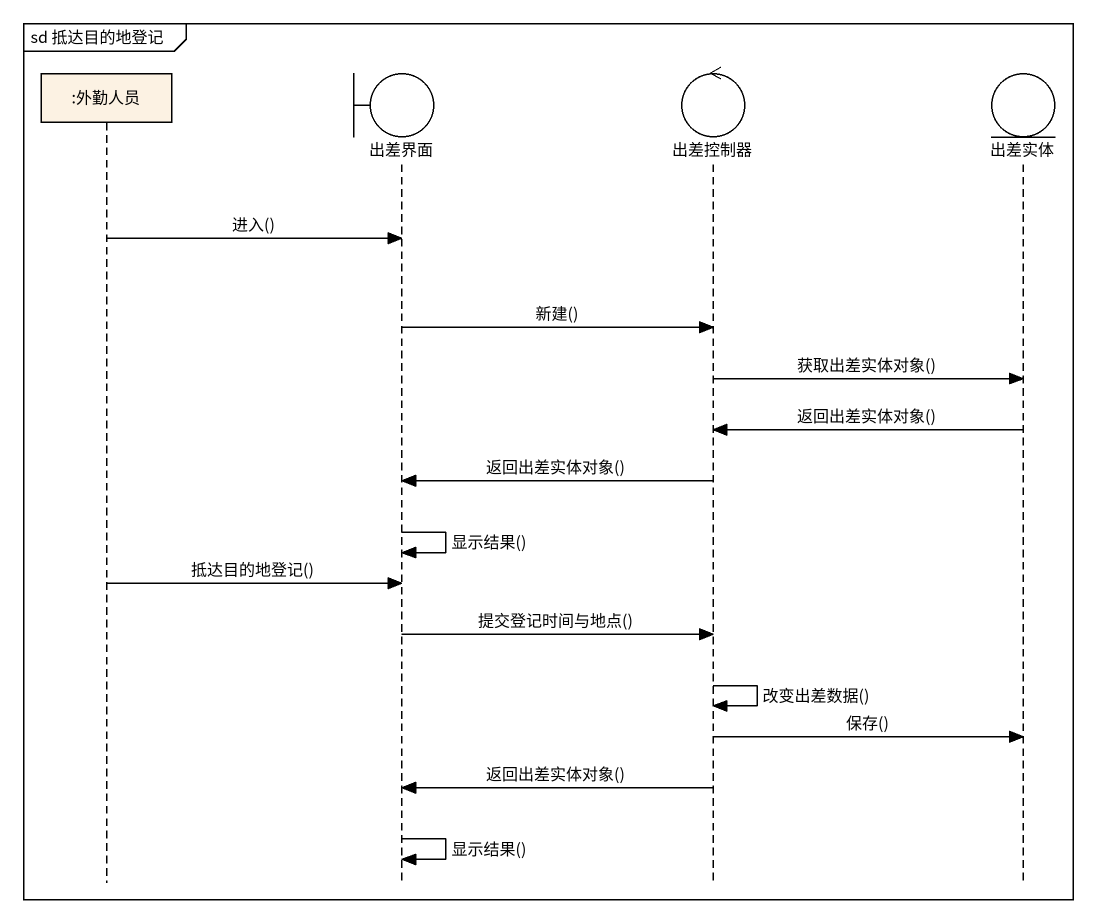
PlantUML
@startuml
mainframe sd 抵达目的地登记
hide footbox
participant ":外勤人员" as 外勤人员
boundary 出差界面
control 出差控制器
entity 出差实体

外勤人员 -> 出差界面 : 进入()
出差界面 -> 出差控制器 : 新建()
出差控制器 -> 出差实体 : 获取出差实体对象()
出差实体 -> 出差控制器 : 返回出差实体对象()
出差控制器 -> 出差界面 : 返回出差实体对象()
出差界面 -> 出差界面 : 显示结果()
外勤人员 -> 出差界面 : 抵达目的地登记()
出差界面 -> 出差控制器 : 提交登记时间与地点()
出差控制器 -> 出差控制器 : 改变出差数据()
出差控制器 -> 出差实体 : 保存()
出差控制器 -> 出差界面 : 返回出差实体对象()
出差界面 -> 出差界面 : 显示结果()
@enduml
